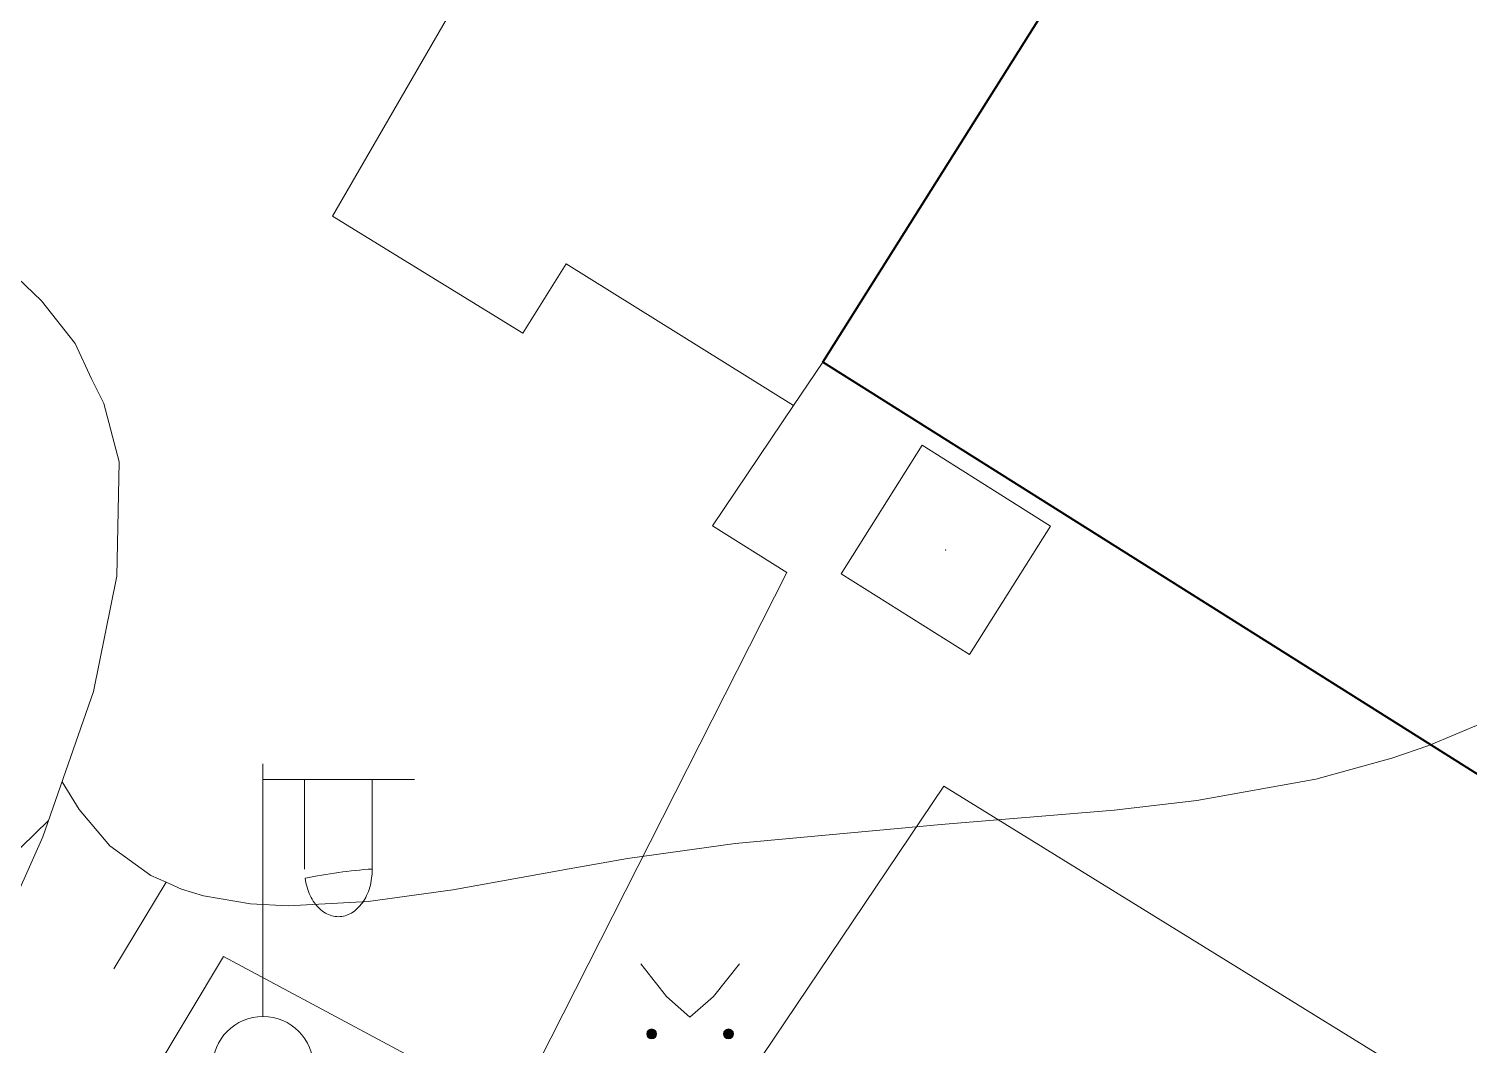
# Model space of a CAD drawing. Extents: x 1000 to 4000, y -5000 to -1000.
# Drawn here: x 1522.32 to 1550.82, y -4483.21 to -4463.11 of the extents above; entities that cross this region are included whole.
import ezdxf

# ---------------------------------------------------------------- set-up
doc = ezdxf.new("R2010")
doc.units = 0
doc.header["$MEASUREMENT"] = 0
for name, color, linetype in [('СЛОЙ_11', 7, 'CONTINUOUS'), ('СЛОЙ_24', 7, 'CONTINUOUS'), ('СЛОЙ_3', 7, 'CONTINUOUS'), ('СЛОЙ_41', 7, 'CONTINUOUS'), ('СЛОЙ_50', 7, 'CONTINUOUS'), ('СЛОЙ_6', 7, 'CONTINUOUS')]:
    doc.layers.add(name, color=color, linetype=linetype)

msp = doc.modelspace()

# ---------------------------------------------------------------- linework, layer by layer
at = {"layer": 'СЛОЙ_11', "color": 253, "linetype": 'Continuous', "lineweight": 0}
msp.add_lwpolyline([(1537.849, -4491.835), (1533.25, -4488.747), (1540.427, -4478.09), (1555.615, -4487.464), (1573.368, -4460.161)], dxfattribs=at)
at = {"layer": 'СЛОЙ_24', "color": 253, "linetype": 'Continuous', "lineweight": 0}
msp.add_line((1523.989, -4485.111), (1526.173, -4481.456), dxfattribs=at)
for points in [[(1542.544, -4462.537), (1538.524, -4460.048), (1541.152, -4455.826), (1536.215, -4453.197), (1528.331, -4466.819), (1532.098, -4469.129)], [(1488.42, -4533.699), (1501.181, -4514.246), (1521.829, -4480.824), (1522.603, -4479.091), (1523.606, -4476.219), (1524.062, -4473.939), (1524.108, -4471.676), (1523.808, -4470.523), (1523.561, -4470.035), (1523.239, -4469.334), (1522.576, -4468.488), (1521.941, -4467.882)], [(1532.098, -4469.129), (1532.954, -4467.762), (1537.456, -4470.559)], [(1537.456, -4470.559), (1538.034, -4469.701)], [(1526.173, -4481.456), (1531.912, -4484.532), (1537.319, -4473.867), (1535.851, -4472.939), (1537.456, -4470.559)]]:
    msp.add_lwpolyline(points, dxfattribs=at)
at = {"layer": 'СЛОЙ_3', "color": 253, "linetype": 'Continuous', "lineweight": 0}
for p, q in [((1538.398, -4473.888), (1539.997, -4471.349)), ((1539.997, -4471.349), (1542.536, -4472.947)), ((1542.536, -4472.947), (1540.938, -4475.486)), ((1538.398, -4473.888), (1540.938, -4475.486)), ((1526.957, -4482.647), (1526.957, -4477.647)), ((1526.957, -4480.647), (1526.957, -4477.647)), ((1526.957, -4477.961), (1529.957, -4477.961)), ((1527.778, -4479.729), (1527.778, -4477.961)), ((1529.12, -4479.729), (1529.12, -4477.961))]:
    msp.add_line(p, q, dxfattribs=at)
msp.add_lwpolyline([(1529.12, -4479.729, -0.035191), (1529.107, -4479.913, -0.036545), (1529.069, -4480.09, -0.03934), (1529.007, -4480.253, -0.0437), (1528.924, -4480.396, -0.049642), (1528.822, -4480.513, -0.056748), (1528.706, -4480.6, -0.0637), (1528.58, -4480.654, -0.068204), (1528.449, -4480.672, -0.068204), (1528.318, -4480.654, -0.0637), (1528.192, -4480.6, -0.056748), (1528.076, -4480.513, -0.049642), (1527.974, -4480.396, -0.0437), (1527.891, -4480.253, -0.03934), (1527.829, -4480.09, -0.036545), (1527.791, -4479.913, -0.035191)], format="xyb", close=True, dxfattribs=at)
msp.add_circle((1526.957, -4483.647), 1, dxfattribs=at)
msp.add_point((1540.467, -4473.417), dxfattribs=at)
at = {"layer": 'СЛОЙ_41', "color": 253, "linetype": 'Continuous', "lineweight": 0}
for p, q in [((1534.432, -4481.602), (1534.942, -4482.252)), ((1536.382, -4481.602), (1535.872, -4482.252)), ((1534.942, -4482.252), (1535.402, -4482.662)), ((1535.872, -4482.252), (1535.402, -4482.662))]:
    msp.add_line(p, q, dxfattribs=at)
for centre in [(1534.646, -4482.99), (1536.167, -4482.99)]:
    msp.add_circle(centre, 0.0976, dxfattribs=at)
for points in [[(1534.55, -4483.009), (1534.548, -4482.99), (1534.55, -4482.971)], [(1534.555, -4483.027), (1534.55, -4482.971), (1534.555, -4482.953)], [(1534.55, -4483.009), (1534.55, -4482.971), (1534.555, -4483.027)], [(1534.564, -4483.044), (1534.555, -4482.953), (1534.564, -4482.936)], [(1534.555, -4483.027), (1534.555, -4482.953), (1534.564, -4483.044)], [(1534.577, -4483.059), (1534.564, -4482.936), (1534.577, -4482.921)], [(1534.564, -4483.044), (1534.564, -4482.936), (1534.577, -4483.059)], [(1534.591, -4483.071), (1534.577, -4482.921), (1534.591, -4482.909)], [(1534.577, -4483.059), (1534.577, -4482.921), (1534.591, -4483.071)], [(1534.608, -4483.08), (1534.591, -4482.909), (1534.608, -4482.9)], [(1534.591, -4483.071), (1534.591, -4482.909), (1534.608, -4483.08)], [(1534.627, -4483.086), (1534.608, -4482.9), (1534.627, -4482.894)], [(1534.608, -4483.08), (1534.608, -4482.9), (1534.627, -4483.086)], [(1534.646, -4483.088), (1534.627, -4482.894), (1534.646, -4482.892)], [(1534.627, -4483.086), (1534.627, -4482.894), (1534.646, -4483.088)], [(1536.071, -4483.009), (1536.069, -4482.99), (1536.071, -4482.971)], [(1536.076, -4483.027), (1536.071, -4482.971), (1536.076, -4482.953)], [(1536.071, -4483.009), (1536.071, -4482.971), (1536.076, -4483.027)], [(1536.085, -4483.044), (1536.076, -4482.953), (1536.085, -4482.936)], [(1536.076, -4483.027), (1536.076, -4482.953), (1536.085, -4483.044)], [(1536.098, -4483.059), (1536.085, -4482.936), (1536.098, -4482.921)], [(1536.085, -4483.044), (1536.085, -4482.936), (1536.098, -4483.059)], [(1536.112, -4483.071), (1536.098, -4482.921), (1536.112, -4482.909)], [(1536.098, -4483.059), (1536.098, -4482.921), (1536.112, -4483.071)], [(1536.129, -4483.08), (1536.112, -4482.909), (1536.129, -4482.9)], [(1536.112, -4483.071), (1536.112, -4482.909), (1536.129, -4483.08)], [(1536.148, -4483.086), (1536.129, -4482.9), (1536.148, -4482.894)], [(1536.129, -4483.08), (1536.129, -4482.9), (1536.148, -4483.086)], [(1536.167, -4483.088), (1536.148, -4482.894), (1536.167, -4482.892)], [(1536.148, -4483.086), (1536.148, -4482.894), (1536.167, -4483.088)]]:
    msp.add_solid(points, dxfattribs=at)
at = {"layer": 'СЛОЙ_41', "color": 253, "linetype": 'Continuous', "lineweight": 0, "extrusion": (0, 0, -1)}
for points in [[(-1534.646, -4483.088), (-1534.646, -4482.892), (-1534.665, -4483.086)], [(-1534.665, -4483.086), (-1534.646, -4482.892), (-1534.665, -4482.894)], [(-1534.665, -4483.086), (-1534.665, -4482.894), (-1534.683, -4483.08)], [(-1534.683, -4483.08), (-1534.665, -4482.894), (-1534.683, -4482.9)], [(-1534.683, -4483.08), (-1534.683, -4482.9), (-1534.7, -4483.071)], [(-1534.7, -4483.071), (-1534.683, -4482.9), (-1534.7, -4482.909)], [(-1534.7, -4483.071), (-1534.7, -4482.909), (-1534.715, -4483.059)], [(-1534.715, -4483.059), (-1534.7, -4482.909), (-1534.715, -4482.921)], [(-1534.715, -4483.059), (-1534.715, -4482.921), (-1534.727, -4483.044)], [(-1534.727, -4483.044), (-1534.715, -4482.921), (-1534.727, -4482.936)], [(-1534.727, -4483.044), (-1534.727, -4482.936), (-1534.736, -4483.027)], [(-1534.736, -4483.027), (-1534.727, -4482.936), (-1534.736, -4482.953)], [(-1534.736, -4483.027), (-1534.736, -4482.953), (-1534.741, -4483.009)], [(-1534.741, -4483.009), (-1534.736, -4482.953), (-1534.741, -4482.971)], [(-1534.741, -4483.009), (-1534.741, -4482.971), (-1534.743, -4482.99)], [(-1536.167, -4483.088), (-1536.167, -4482.892), (-1536.186, -4483.086)], [(-1536.186, -4483.086), (-1536.167, -4482.892), (-1536.186, -4482.894)], [(-1536.186, -4483.086), (-1536.186, -4482.894), (-1536.204, -4483.08)], [(-1536.204, -4483.08), (-1536.186, -4482.894), (-1536.204, -4482.9)], [(-1536.204, -4483.08), (-1536.204, -4482.9), (-1536.221, -4483.071)], [(-1536.221, -4483.071), (-1536.204, -4482.9), (-1536.221, -4482.909)], [(-1536.221, -4483.071), (-1536.221, -4482.909), (-1536.236, -4483.059)], [(-1536.236, -4483.059), (-1536.221, -4482.909), (-1536.236, -4482.921)], [(-1536.236, -4483.059), (-1536.236, -4482.921), (-1536.248, -4483.044)], [(-1536.248, -4483.044), (-1536.236, -4482.921), (-1536.248, -4482.936)], [(-1536.248, -4483.044), (-1536.248, -4482.936), (-1536.257, -4483.027)], [(-1536.257, -4483.027), (-1536.248, -4482.936), (-1536.257, -4482.953)], [(-1536.257, -4483.027), (-1536.257, -4482.953), (-1536.262, -4483.009)], [(-1536.262, -4483.009), (-1536.257, -4482.953), (-1536.262, -4482.971)], [(-1536.262, -4483.009), (-1536.262, -4482.971), (-1536.264, -4482.99)]]:
    msp.add_solid(points, dxfattribs=at)
at = {"layer": 'СЛОЙ_50', "color": 253, "linetype": 'Continuous', "lineweight": 0}
for points in [[(1522.982, -4478.004), (1523.317, -4478.55), (1523.926, -4479.272), (1524.736, -4479.858), (1525.041, -4479.992), (1525.346, -4480.126), (1525.78, -4480.257), (1526.71, -4480.416), (1527.453, -4480.456), (1529.036, -4480.374), (1530.712, -4480.14), (1533.015, -4479.724), (1534.168, -4479.522), (1536.297, -4479.224), (1540.378, -4478.848), (1543.798, -4478.565), (1545.432, -4478.372), (1547.787, -4477.949), (1549.29, -4477.538), (1550.021, -4477.285), (1551.092, -4476.836)], [(1520.016, -4481.393), (1522.715, -4478.771)], [(1525.041, -4479.992), (1524.009, -4481.705)]]:
    msp.add_lwpolyline(points, dxfattribs=at)
at = {"layer": 'СЛОЙ_6', "color": 253, "linetype": 'Continuous', "lineweight": 40}
for points in [[(1552.128, -4447.312), (1567.417, -4456.936), (1553.323, -4479.325), (1538.034, -4469.701)], [(1538.034, -4469.701), (1542.544, -4462.537)]]:
    msp.add_lwpolyline(points, dxfattribs=at)

doc.saveas('drawing.dxf')
